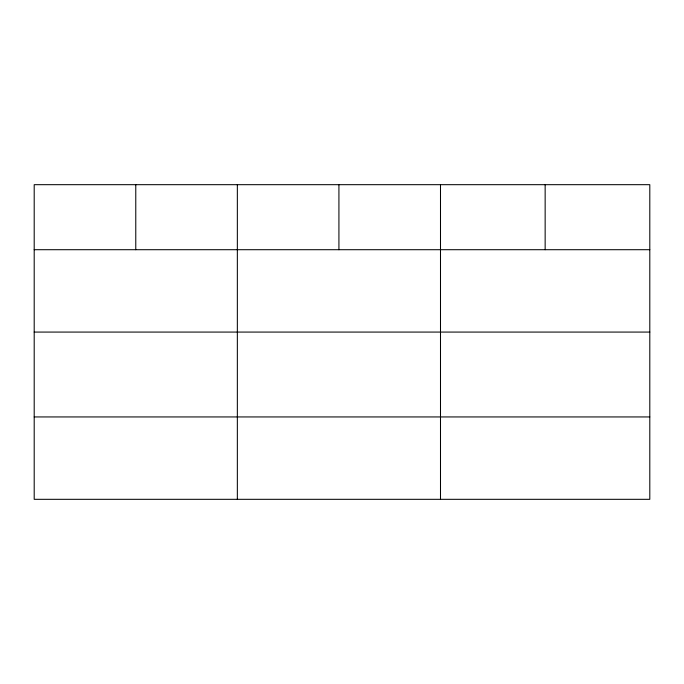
<?xml version="1.0" encoding="UTF-8"?>
<svg xmlns="http://www.w3.org/2000/svg" width="684" height="684" viewBox="0 0 684 684"><rect width="100%" height="100%" fill="white"/><g stroke="black" fill="none" stroke-linecap="round" stroke-linejoin="round"><path stroke-width="1.03" d="M649.8 332.073L649.8 184.68L34.2 184.68L34.2 499.32L649.8 499.32L649.8 332.073L34.2 332.073M34.2 249.703L649.8 249.703M34.2 416.941L649.8 416.941M545.148 184.68L545.148 249.703M440.496 184.68L440.496 499.32M338.922 184.68L338.922 249.703M237.348 184.68L237.348 499.32M135.774 184.68L135.774 249.703"/></g></svg>
